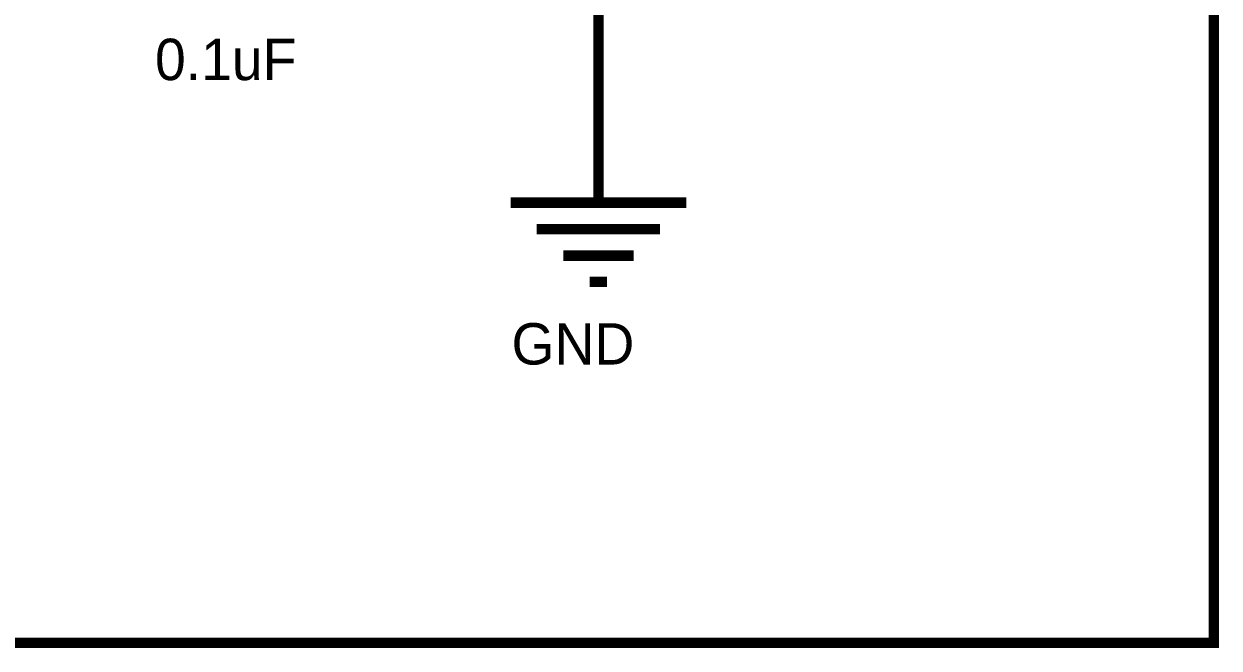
# Model space of a CAD drawing. Header units: inches. Extents: x 0 to 15, y 0 to 9.5.
# Drawn here: x 10.546 to 11.905, y 5.794 to 6.503 of the extents above; entities that cross this region are included whole.
import ezdxf

# ---------------------------------------------------------------- set-up
doc = ezdxf.new("R2010")
doc.units = ezdxf.units.IN
doc.header["$MEASUREMENT"] = 0
doc.layers.add('Sheet', color=255, linetype='Continuous')

msp = doc.modelspace()

# ---------------------------------------------------------------- linework, layer by layer
at = {"layer": 'Sheet'}
msp.add_lwpolyline([(9.1995, 8.6999, 0.0118, 0.0118, 0), (11.8986, 8.6999, 0.0118, 0.0118, 0), (11.8986, 5.7998, 0.0118, 0.0118, 0), (9.1995, 5.7998, 0.0118, 0.0118, 0), (9.1995, 8.6999, 0.0118, 0.0118, 0)], format="xyseb", close=True, dxfattribs=at)
for points in [[(11.199, 6.3998, 0.0118, 0.0118, 0), (11.199, 7.0997, 0.0118, 0.0118, 0)], [(11.199, 6.3998, 0.0118, 0.0118, 0), (11.199, 6.2999, 0.0118, 0.0118, 0)], [(11.0991, 6.2999, 0.0118, 0.0118, 0), (11.2988, 6.2999, 0.0118, 0.0118, 0)], [(11.1289, 6.2698, 0.0118, 0.0118, 0), (11.2691, 6.2698, 0.0118, 0.0118, 0)], [(11.159, 6.2397, 0.0118, 0.0118, 0), (11.239, 6.2397, 0.0118, 0.0118, 0)], [(11.1891, 6.21, 0.0118, 0.0118, 0), (11.2089, 6.21, 0.0118, 0.0118, 0)]]:
    msp.add_lwpolyline(points, format="xyseb", dxfattribs=at)

# ---------------------------------------------------------------- texts
for s, p in [('0.1uF', (10.695, 6.4391)), ('GND', (11.1002, 6.116))]:
    msp.add_text(s, height=0.047, dxfattribs=at).set_placement(p)

doc.saveas('drawing.dxf')
